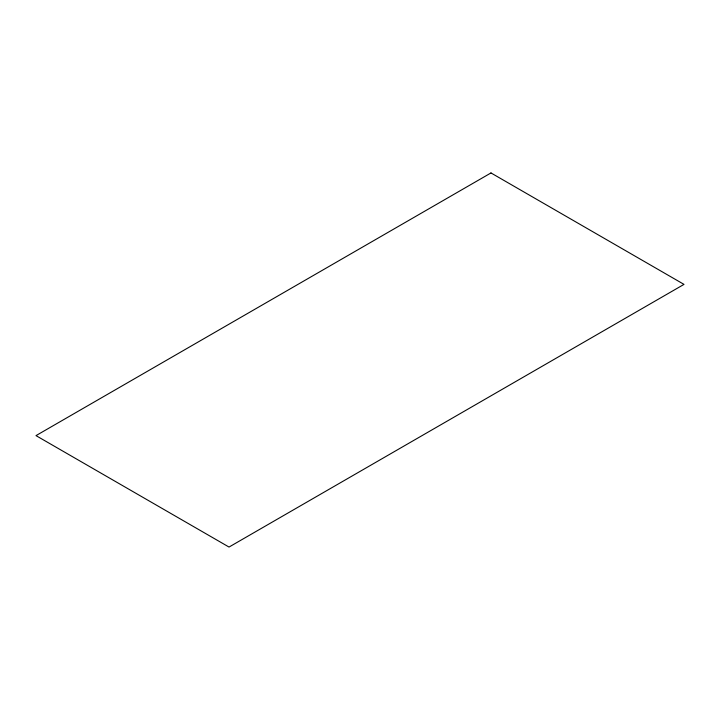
<?xml version="1.0" encoding="UTF-8"?>
<svg xmlns="http://www.w3.org/2000/svg" width="720" height="720" viewBox="0 0 720 720"><rect width="100%" height="100%" fill="white"/><g stroke="black" fill="none" stroke-linecap="round" stroke-linejoin="round"><path stroke-width="1.08" d="M490.977 172.944L36 435.618L229.023 547.056L684 284.382L490.977 172.944"/></g></svg>
